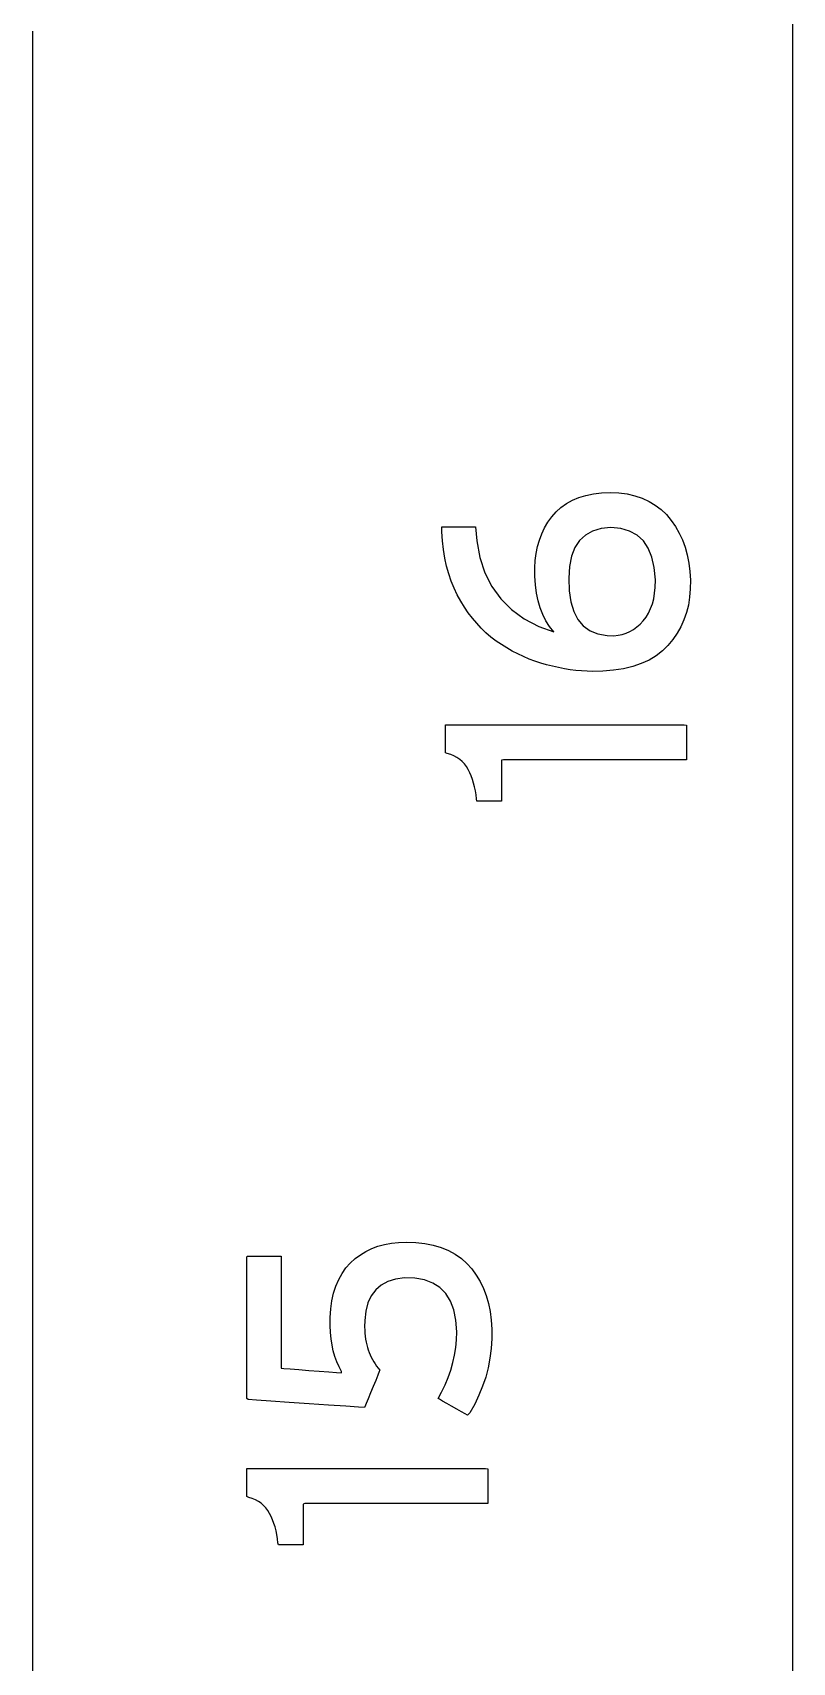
# Model space of a CAD drawing. Extents: x 1 to 47.7, y 0.2 to 35.
# Drawn here: x 35.922 to 36.228, y 7.206 to 7.863 of the extents above; entities that cross this region are included whole.
import ezdxf

# ---------------------------------------------------------------- set-up
doc = ezdxf.new("R2010")
doc.units = 0
doc.header["$MEASUREMENT"] = 0
doc.layers.add('6_1__EMPTY_IO_BOARD_POSITI', color=7, linetype='CONTINUOUS')
doc.layers.add('8_0_____DWG', color=7, linetype='CONTINUOUS')

msp = doc.modelspace()

# ---------------------------------------------------------------- linework, layer by layer
at = {"layer": '6_1__EMPTY_IO_BOARD_POSITI'}
msp.add_lwpolyline([(35.92218, 7.86342), (35.92218, 7.82077), (35.92218, 7.77393), (35.92218, 7.72304), (35.92218, 7.66826), (35.92218, 7.60974), (35.92218, 7.54764), (35.92218, 7.4821), (35.92218, 7.41329), (35.92218, 7.34135), (35.92218, 7.26643), (35.92218, 7.1887), (35.92218, 7.1083), (35.92218, 7.02539), (35.92218, 6.94011), (35.92218, 6.85263), (35.92218, 6.76309), (35.92218, 6.67165), (35.92218, 6.48367), (35.92218, 6.28993), (35.92218, 6.09163), (35.92218, 5.89002), (35.92218, 5.48171), (35.92218, 5.07481)], dxfattribs=at)
at = {"layer": '8_0_____DWG'}
msp.add_lwpolyline([(36.22843, 8.00818), (36.22843, 7.8244), (36.22843, 7.64214), (36.22843, 7.4615), (36.22843, 7.28258), (36.22843, 7.10547), (36.22843, 6.93027), (36.22843, 6.75707), (36.22843, 6.58597)], dxfattribs=at)
for points in [[(36.15493, 7.67741), (36.15848, 7.67721), (36.16183, 7.67676), (36.16497, 7.67603), (36.16791, 7.67504), (36.17065, 7.67378), (36.17318, 7.67226), (36.17551, 7.67046), (36.17764, 7.66841), (36.17957, 7.6661), (36.18131, 7.66361), (36.18283, 7.66098), (36.18413, 7.65819), (36.1852, 7.65525), (36.18606, 7.65215), (36.1867, 7.64891), (36.18711, 7.6455), (36.18731, 7.64195), (36.18728, 7.63844), (36.187, 7.63512), (36.18649, 7.63194), (36.18573, 7.6289), (36.18472, 7.62599), (36.18347, 7.62321), (36.18198, 7.62057), (36.18024, 7.61806), (36.17826, 7.61568), (36.17603, 7.61345), (36.1735, 7.61149), (36.17067, 7.60979), (36.16754, 7.60836), (36.16412, 7.60719), (36.16039, 7.60629), (36.15637, 7.60566), (36.15206, 7.60529), (36.14802, 7.60519), (36.14577, 7.60524), (36.14349, 7.60538), (36.1412, 7.60559), (36.13888, 7.60589), (36.13654, 7.60626), (36.13418, 7.60671), (36.13179, 7.60724), (36.12938, 7.60785), (36.12697, 7.60853), (36.12462, 7.60931), (36.12229, 7.61019), (36.12, 7.61116), (36.11773, 7.61222), (36.1155, 7.61338), (36.1133, 7.61464), (36.11112, 7.61599), (36.10898, 7.61744), (36.1069, 7.61906), (36.10491, 7.6208), (36.103, 7.62265), (36.10118, 7.62461), (36.09944, 7.62668), (36.09778, 7.62887), (36.09621, 7.63116), (36.09472, 7.63357), (36.09332, 7.63609), (36.09205, 7.63876), (36.09091, 7.64157), (36.08992, 7.64453), (36.08907, 7.64764), (36.08837, 7.65089), (36.0878, 7.65429), (36.08739, 7.65783), (36.08711, 7.66151), (36.08713, 7.66356), (36.08805, 7.66356), (36.0897, 7.66356), (36.09181, 7.66356), (36.09414, 7.66356), (36.09645, 7.66356), (36.09848, 7.66356), (36.09998, 7.66356), (36.10069, 7.66356), (36.10117, 7.65791), (36.10243, 7.65111), (36.10447, 7.64493), (36.10728, 7.63937), (36.11086, 7.63442), (36.11522, 7.6301), (36.12035, 7.62639), (36.12626, 7.6233), (36.13225, 7.62115), (36.13058, 7.62328), (36.12911, 7.6256), (36.12785, 7.6281), (36.12679, 7.63081), (36.12594, 7.6337), (36.1253, 7.63679), (36.12486, 7.64007), (36.12463, 7.64355), (36.12461, 7.64695), (36.12478, 7.64992), (36.12514, 7.65278), (36.1257, 7.65552), (36.12646, 7.65814), (36.1274, 7.66065), (36.12854, 7.66305), (36.12988, 7.66533), (36.13141, 7.66749), (36.13316, 7.66951), (36.13514, 7.67131), (36.13734, 7.67288), (36.13974, 7.67421), (36.14236, 7.67531), (36.14518, 7.67618), (36.14822, 7.67682), (36.15147, 7.67723)], [(36.15521, 7.66317), (36.1513, 7.6628), (36.14791, 7.6618), (36.14503, 7.66019), (36.14266, 7.65796), (36.1408, 7.6551), (36.13945, 7.65162), (36.13862, 7.64753), (36.1383, 7.64281), (36.13846, 7.63773), (36.13912, 7.63323), (36.14029, 7.62937), (36.14197, 7.62615), (36.14416, 7.62357), (36.14686, 7.62162), (36.15006, 7.62032), (36.15378, 7.61965), (36.15647, 7.61959), (36.15819, 7.61977), (36.15983, 7.62011), (36.16141, 7.62062), (36.16292, 7.62129), (36.16436, 7.62213), (36.16574, 7.62313), (36.16704, 7.6243), (36.1683, 7.62563), (36.16945, 7.62711), (36.17045, 7.62874), (36.1713, 7.63051), (36.17199, 7.63243), (36.17253, 7.6345), (36.17291, 7.63671), (36.17314, 7.63908), (36.17319, 7.64213), (36.17277, 7.64704), (36.17182, 7.65129), (36.17035, 7.65489), (36.16836, 7.65785), (36.16585, 7.66015), (36.16282, 7.66181), (36.15927, 7.66281)], [(36.18576, 7.56958), (36.18291, 7.56958), (36.17533, 7.56958), (36.16447, 7.56958), (36.15178, 7.56958), (36.13874, 7.56958), (36.12678, 7.56958), (36.11738, 7.56958), (36.11198, 7.56958), (36.11123, 7.56941), (36.11123, 7.5682), (36.11123, 7.5661), (36.11123, 7.56342), (36.11123, 7.5605), (36.11123, 7.55765), (36.11123, 7.55522), (36.11123, 7.55352), (36.11123, 7.55288), (36.11085, 7.55288), (36.10983, 7.55288), (36.10836, 7.55288), (36.10666, 7.55288), (36.1049, 7.55288), (36.10329, 7.55288), (36.10202, 7.55288), (36.1013, 7.55288), (36.10112, 7.55375), (36.10093, 7.55544), (36.10067, 7.55707), (36.10034, 7.55865), (36.09995, 7.56016), (36.0995, 7.56162), (36.09898, 7.56302), (36.09839, 7.56435), (36.09774, 7.56563), (36.09703, 7.56682), (36.09623, 7.5679), (36.09532, 7.56887), (36.09432, 7.56973), (36.09322, 7.57048), (36.09202, 7.57113), (36.09072, 7.57167), (36.08932, 7.5721), (36.08858, 7.57239), (36.08858, 7.57322), (36.08858, 7.57466), (36.08858, 7.57649), (36.08858, 7.57849), (36.08858, 7.58043), (36.08858, 7.58209), (36.08858, 7.58325), (36.08858, 7.58369), (36.0923, 7.58369), (36.10219, 7.58369), (36.11635, 7.58369), (36.13289, 7.58369), (36.1499, 7.58369), (36.16549, 7.58369), (36.17775, 7.58369), (36.18479, 7.58369), (36.18576, 7.58355), (36.18576, 7.58252), (36.18576, 7.58074), (36.18576, 7.57848), (36.18576, 7.57601), (36.18576, 7.57361), (36.18576, 7.57156), (36.18576, 7.57012)], [(36.07271, 7.37503), (36.07661, 7.37486), (36.08027, 7.37444), (36.08369, 7.37376), (36.08687, 7.37281), (36.08982, 7.37161), (36.09253, 7.37014), (36.095, 7.36842), (36.09723, 7.36643), (36.09923, 7.36419), (36.101, 7.36176), (36.10255, 7.35916), (36.10388, 7.35638), (36.10499, 7.35344), (36.10588, 7.35033), (36.10656, 7.34704), (36.10701, 7.34359), (36.10724, 7.33997), (36.10725, 7.33609), (36.10701, 7.33211), (36.10653, 7.3282), (36.10579, 7.32437), (36.10481, 7.3206), (36.10358, 7.3169), (36.1021, 7.31327), (36.10037, 7.30972), (36.09839, 7.30623), (36.09747, 7.30519), (36.09653, 7.30573), (36.09501, 7.30659), (36.09312, 7.30767), (36.09108, 7.30883), (36.08909, 7.30996), (36.08738, 7.31093), (36.08616, 7.31163), (36.08563, 7.31193), (36.08705, 7.31453), (36.08848, 7.31748), (36.08971, 7.32045), (36.09076, 7.32343), (36.09162, 7.32644), (36.09229, 7.32946), (36.09278, 7.3325), (36.09307, 7.33556), (36.09316, 7.33886), (36.09279, 7.34357), (36.09193, 7.34771), (36.09056, 7.35127), (36.0887, 7.35427), (36.08633, 7.35669), (36.08347, 7.35853), (36.08011, 7.35981), (36.07624, 7.3605), (36.0721, 7.36059), (36.06851, 7.36011), (36.06537, 7.35915), (36.06269, 7.35772), (36.06046, 7.35581), (36.05868, 7.35342), (36.05735, 7.35056), (36.05647, 7.34722), (36.05605, 7.34341), (36.05601, 7.34083), (36.05605, 7.33954), (36.05613, 7.33828), (36.05625, 7.33706), (36.0564, 7.33588), (36.0566, 7.33473), (36.05683, 7.33363), (36.05711, 7.33256), (36.05742, 7.33152), (36.0578, 7.33054), (36.05823, 7.32957), (36.05869, 7.32863), (36.05918, 7.3277), (36.0597, 7.32679), (36.06026, 7.3259), (36.06085, 7.32503), (36.06147, 7.32417), (36.06212, 7.32334), (36.0619, 7.3228), (36.06131, 7.32135), (36.06047, 7.31927), (36.05947, 7.31682), (36.05843, 7.31426), (36.05745, 7.31187), (36.05665, 7.30991), (36.05614, 7.30864), (36.05591, 7.30831), (36.0535, 7.30848), (36.04842, 7.30882), (36.04151, 7.30929), (36.03362, 7.30982), (36.02559, 7.31037), (36.01826, 7.31086), (36.01248, 7.31126), (36.00908, 7.31149), (36.00853, 7.31195), (36.00853, 7.31571), (36.00853, 7.32249), (36.00853, 7.33126), (36.00853, 7.341), (36.00853, 7.35069), (36.00853, 7.35929), (36.00853, 7.36579), (36.00853, 7.36914), (36.00876, 7.36938), (36.00984, 7.36938), (36.01159, 7.36938), (36.01376, 7.36938), (36.0161, 7.36938), (36.01838, 7.36938), (36.02035, 7.36938), (36.02176, 7.36938), (36.02236, 7.36938), (36.02237, 7.36809), (36.02237, 7.364), (36.02237, 7.35791), (36.02237, 7.35061), (36.02237, 7.34291), (36.02237, 7.33561), (36.02237, 7.32952), (36.02237, 7.32544), (36.02238, 7.32414), (36.02345, 7.32406), (36.02596, 7.32387), (36.02947, 7.32361), (36.03354, 7.3233), (36.03773, 7.32299), (36.0416, 7.3227), (36.04472, 7.32247), (36.04665, 7.32232), (36.04669, 7.32289), (36.04568, 7.32476), (36.04479, 7.32676), (36.04403, 7.32888), (36.04339, 7.33112), (36.04287, 7.33349), (36.04248, 7.33599), (36.04221, 7.33861), (36.04206, 7.34135), (36.04208, 7.34464), (36.04235, 7.34813), (36.04282, 7.35141), (36.04352, 7.35447), (36.04443, 7.35732), (36.04555, 7.35996), (36.04689, 7.36238), (36.04845, 7.36459), (36.05022, 7.36658), (36.05219, 7.36836), (36.05428, 7.36992), (36.05652, 7.37127), (36.05888, 7.37242), (36.06138, 7.37336), (36.06401, 7.37409), (36.06678, 7.37461), (36.06968, 7.37492)], [(36.10571, 7.26957), (36.10286, 7.26957), (36.09528, 7.26957), (36.08441, 7.26957), (36.07173, 7.26957), (36.05869, 7.26957), (36.04673, 7.26957), (36.03733, 7.26957), (36.03193, 7.26957), (36.03118, 7.26941), (36.03118, 7.2682), (36.03118, 7.26609), (36.03118, 7.26341), (36.03118, 7.26049), (36.03118, 7.25765), (36.03118, 7.25521), (36.03118, 7.25351), (36.03118, 7.25288), (36.0308, 7.25288), (36.02978, 7.25288), (36.02831, 7.25288), (36.02661, 7.25288), (36.02485, 7.25288), (36.02324, 7.25288), (36.02197, 7.25288), (36.02125, 7.25288), (36.02107, 7.25374), (36.02088, 7.25543), (36.02062, 7.25706), (36.02029, 7.25864), (36.0199, 7.26015), (36.01945, 7.26161), (36.01893, 7.26301), (36.01834, 7.26435), (36.01769, 7.26562), (36.01698, 7.26681), (36.01618, 7.26789), (36.01527, 7.26886), (36.01427, 7.26972), (36.01317, 7.27048), (36.01197, 7.27112), (36.01067, 7.27166), (36.00927, 7.27209), (36.00853, 7.27238), (36.00853, 7.27321), (36.00853, 7.27465), (36.00853, 7.27648), (36.00853, 7.27848), (36.00853, 7.28042), (36.00853, 7.28208), (36.00853, 7.28324), (36.00853, 7.28368), (36.01225, 7.28368), (36.02214, 7.28368), (36.0363, 7.28368), (36.05284, 7.28368), (36.06985, 7.28368), (36.08544, 7.28368), (36.0977, 7.28368), (36.10474, 7.28368), (36.10571, 7.28354), (36.10571, 7.28252), (36.10571, 7.28073), (36.10571, 7.27847), (36.10571, 7.276), (36.10571, 7.2736), (36.10571, 7.27155), (36.10571, 7.27011)]]:
    msp.add_lwpolyline(points, close=True, dxfattribs=at)

doc.saveas('drawing.dxf')
